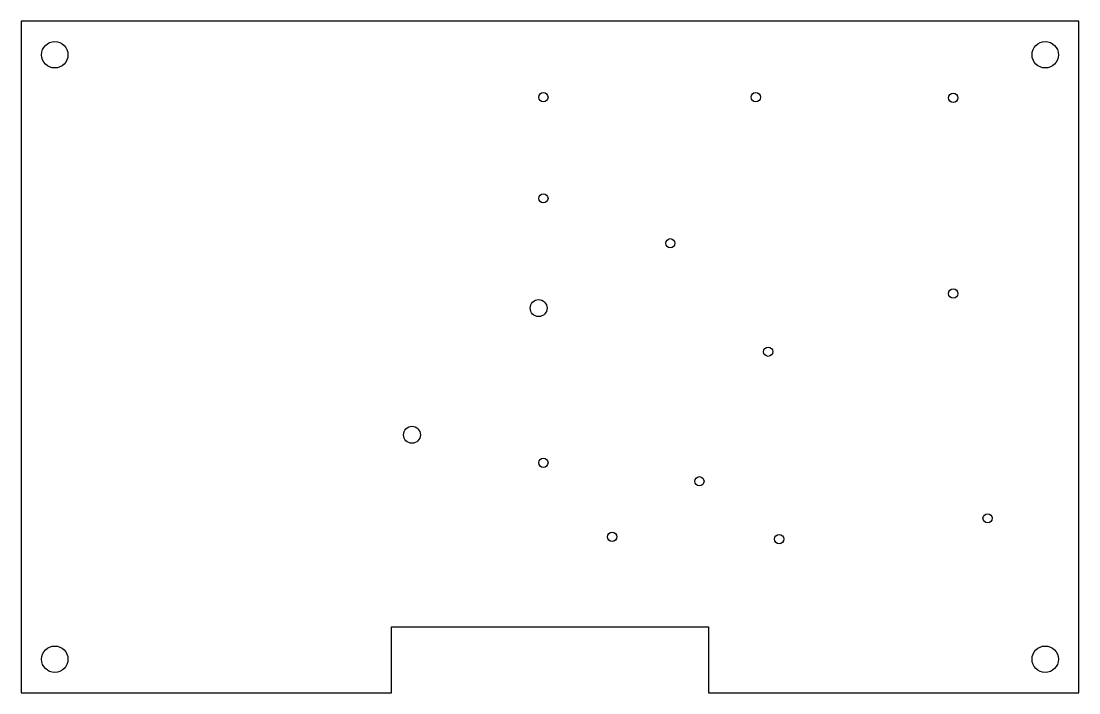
# Model space of a CAD drawing. Header units: millimetres. Extents: x 0 to 400, y 0 to 254.
import ezdxf

# ---------------------------------------------------------------- set-up
doc = ezdxf.new("R2010")
doc.units = ezdxf.units.MM
doc.layers.get('0').update_dxf_attribs({"linetype": 'CONTINUOUS'})

msp = doc.modelspace()

# ---------------------------------------------------------------- linework, layer by layer
msp.add_lwpolyline([(400, 0), (400, 254), (0, 254), (0, 0), (140, 0), (140, 25), (260, 25), (260, 0)], close=True)
for centre, radius in [((12.7, 241.3), 5), ((387.3, 241.3), 5), ((197.5, 225.244), 1.75), ((277.823, 225.244), 1.75), ((352.5, 225), 1.75), ((197.5, 187), 1.75), ((245.5, 170), 1.75), ((352.5, 151), 1.75), ((195.7, 145.5), 3.2), ((282.5, 129), 1.75), ((147.8, 97.6), 3.2), ((197.5, 87), 1.75), ((256.5, 80), 1.75), ((365.5, 66), 1.75), ((223.5, 59), 1.75), ((286.659, 58.134), 1.75), ((12.7, 12.7), 5), ((387.3, 12.7), 5)]:
    msp.add_circle(centre, radius)

doc.saveas('drawing.dxf')
